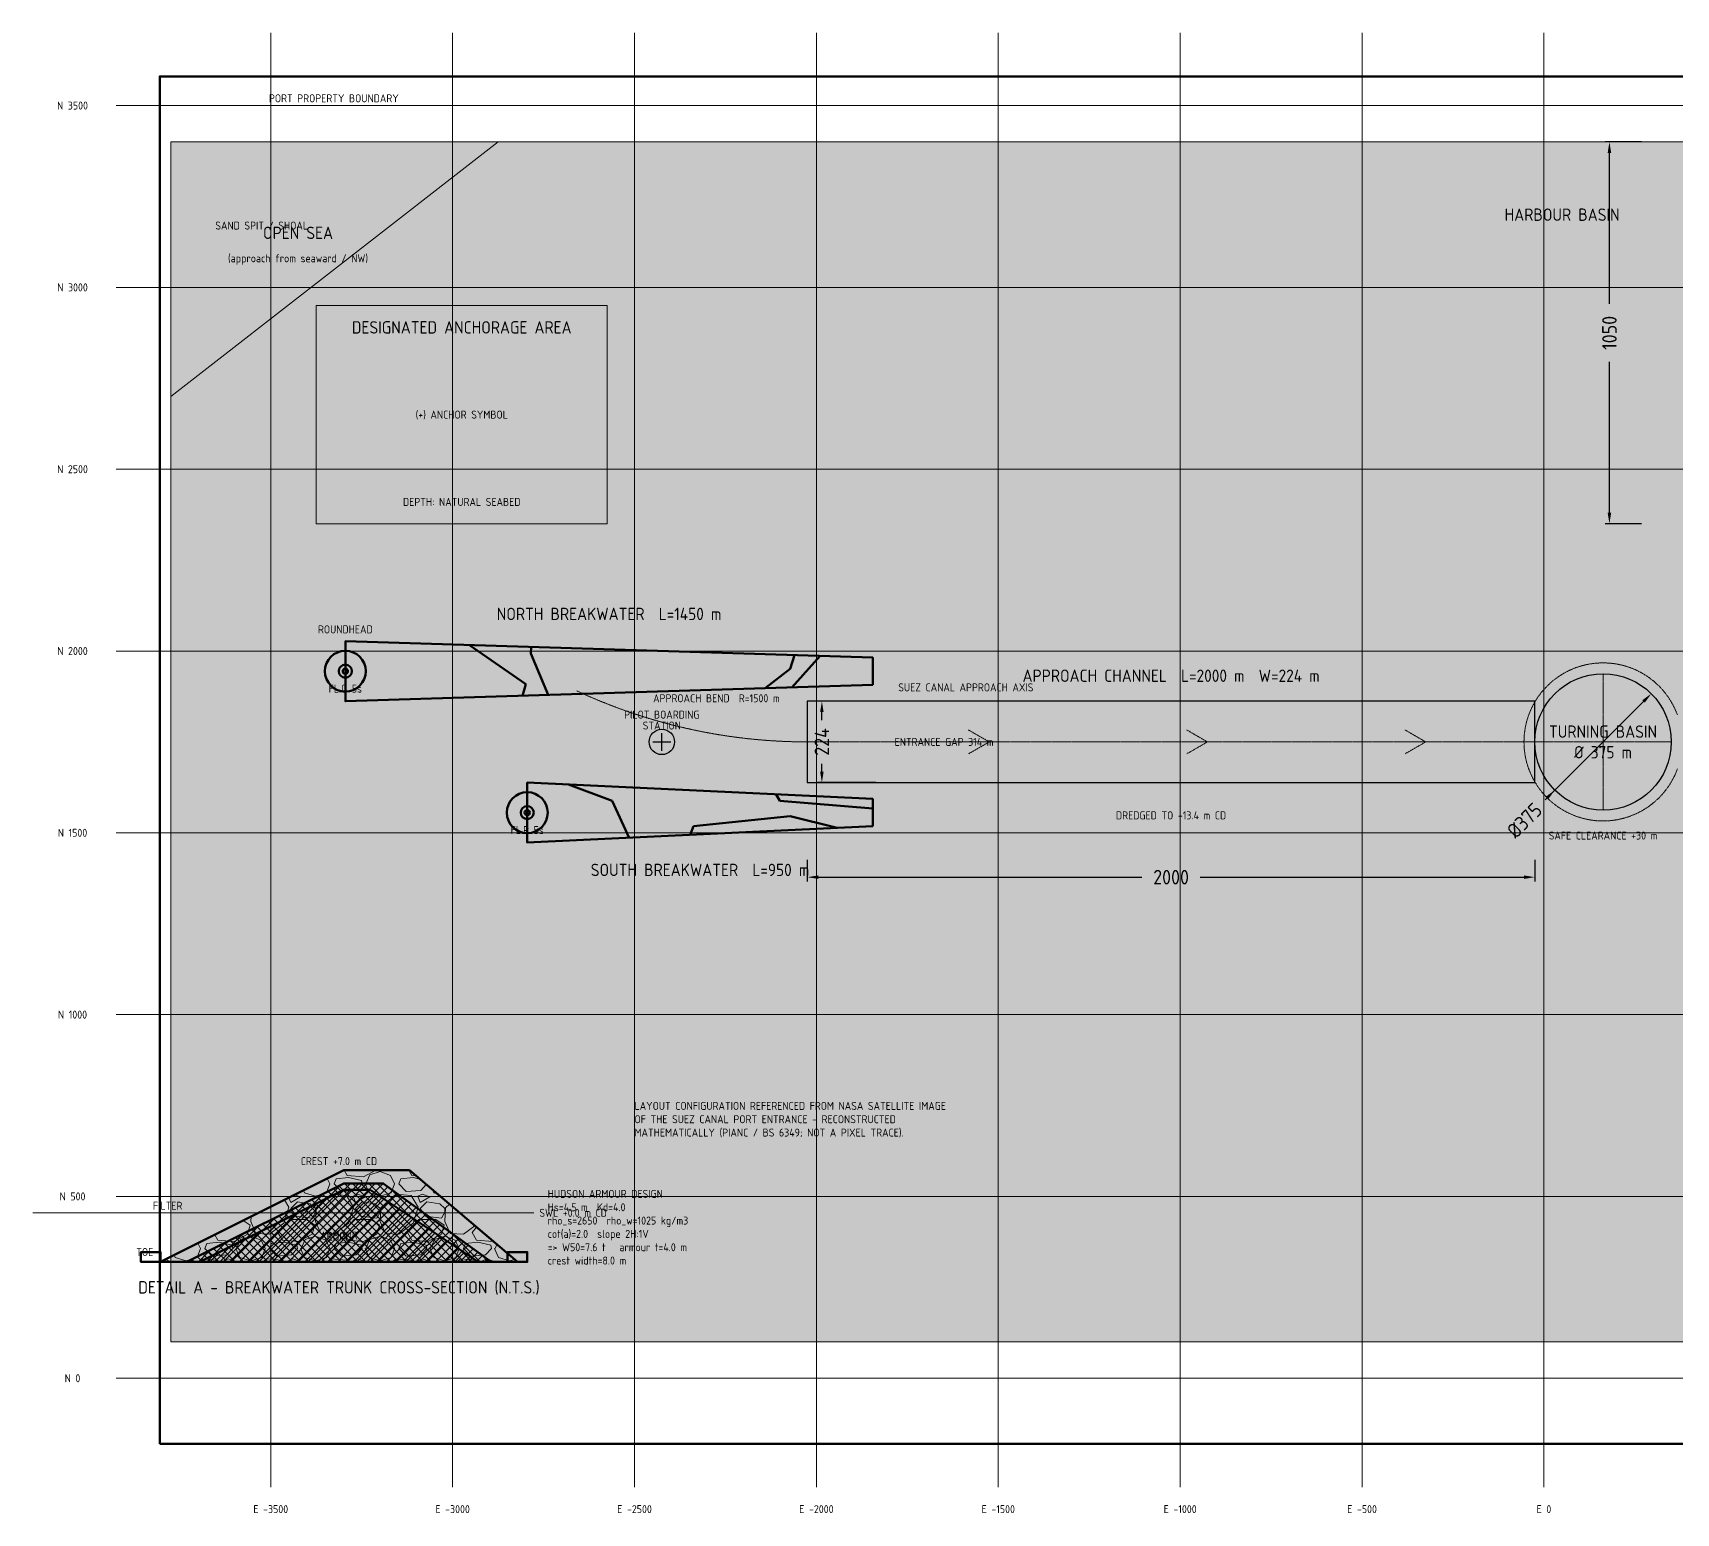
# Model space of a CAD drawing. Header units: metres. Extents: x -4154 to 4986, y -371 to 3700.
# Drawn here: x -4154 to 363, y -371 to 3700 of the extents above; entities that cross this region are included whole.
import ezdxf
from ezdxf.enums import TextEntityAlignment as Align

# ---------------------------------------------------------------- set-up
doc = ezdxf.new("R2010")
doc.units = ezdxf.units.M
doc.linetypes.add('CENTER2', pattern=[2.541, 1.587, -0.318, 0.318, -0.318])
doc.linetypes.add('DASHED2', pattern=[0.762, 0.635, -0.127])
for name, color, linetype, lineweight in [('BOUNDARY', 7, 'Continuous', 50), ('BREAKWATER', 32, 'Continuous', 50), ('CENTERLINES', 4, 'CENTER2', 13), ('DIMENSIONS', 1, 'Continuous', 18), ('LAND', 42, 'Continuous', 18), ('TEXT', 7, 'Continuous', 18)]:
    doc.layers.add(name, color=color, linetype=linetype, lineweight=lineweight)
for name, color, linetype, lineweight, transparency in [('CHANNEL', 150, 'Continuous', 25, 0.3), ('GRID', 8, 'DASHED2', 9, 0.8), ('HATCH', 250, 'Continuous', 13, 0.65), ('TURNING_BASIN', 151, 'Continuous', 25, 0.3), ('WATER', 140, 'Continuous', 18, 0.55)]:
    doc.layers.add(name, color=color, linetype=linetype, lineweight=lineweight, transparency=transparency)
doc.styles.add('PORT_TXT', font='isocp.shx')
doc.dimstyles.new('PORT', dxfattribs={"dimtxt": 40, "dimasz": 30, "dimexe": 12, "dimexo": 12, "dimgap": 8, "dimtad": 1, "dimdec": 1, "dimtxsty": 'PORT_TXT', "dimcen": 2.5, "dimazin": 3, "dimtfac": 1, "dimtmove": 0, "dimatfit": 3, "dimarcsym": 0})

# ---------------------------------------------------------------- blocks, each defined once
blk = doc.blocks.new('_CLOSEDFILLED')
at = {"color": 0, "linetype": 'ByBlock'}
blk.add_solid([(-1, 0.16), (0, 0), (-1, -0.16)], dxfattribs=at)
blk = doc.blocks.new('*D3')
at = {"transparency": 16777216}
for p, q in [((-1837, 1862), (-1997, 1862)), ((-1985, 1810), (-1985, 1832)), ((-1985, 1668), (-1985, 1690)), ((-1837, 1638), (-1997, 1638))]:
    blk.add_line(p, q, dxfattribs=at)
at = {"layer": 'Defpoints', "transparency": 16777216}
for p in [(-1825, 1862), (-1985, 1638), (-1825, 1638)]:
    blk.add_point(p, dxfattribs=at)
at = {"layer": 'DIMENSIONS', "transparency": 16777216, "xscale": 30, "yscale": 30}
for p, rotation in [((-1985, 1862), 90), ((-1985, 1638), 270)]:
    blk.add_blockref('_CLOSEDFILLED', p, dxfattribs=dict(at, rotation=rotation))
at = {"layer": 'DIMENSIONS', "transparency": 16777216, "insert": (-1985, 1750), "char_height": 40, "attachment_point": 5, "rotation": 90, "style": 'PORT_TXT'}
blk.add_mtext('224', dxfattribs=at)
blk = doc.blocks.new('*D4')
at = {"transparency": 16777216}
for p, q in [((-2025, 1426), (-2025, 1366)), ((-25, 1426), (-25, 1366)), ((-1995, 1378), (-1105, 1378)), ((-945, 1378), (-55, 1378))]:
    blk.add_line(p, q, dxfattribs=at)
at = {"layer": 'Defpoints', "transparency": 16777216}
for p in [(-2025, 1438), (-25, 1438), (-2025, 1378)]:
    blk.add_point(p, dxfattribs=at)
at = {"layer": 'DIMENSIONS', "transparency": 16777216, "xscale": 30, "yscale": 30, "rotation": 180}
blk.add_blockref('_CLOSEDFILLED', (-2025, 1378), dxfattribs=at)
at = {"layer": 'DIMENSIONS', "transparency": 16777216, "xscale": 30, "yscale": 30}
blk.add_blockref('_CLOSEDFILLED', (-25, 1378), dxfattribs=at)
at = {"layer": 'DIMENSIONS', "transparency": 16777216, "insert": (-1025, 1378), "char_height": 40, "attachment_point": 5, "style": 'PORT_TXT'}
blk.add_mtext('2000', dxfattribs=at)
blk = doc.blocks.new('*D5')
at = {"transparency": 16777216}
for p, q in [((8.7, 1596.2), (273.9, 1861.4)), ((3, 1590.5), (8.7, 1596.2))]:
    blk.add_line(p, q, dxfattribs=at)
at = {"layer": 'Defpoints', "transparency": 16777216}
for p in [(162.5, 1750), (29.9, 1617.4)]:
    blk.add_point(p, dxfattribs=at)
at = {"layer": 'DIMENSIONS', "transparency": 16777216, "xscale": 30, "yscale": 30, "rotation": 45.00000000000003}
for p in [(295.1, 1882.6), (29.9, 1617.4)]:
    blk.add_blockref('_CLOSEDFILLED', p, dxfattribs=at)
at = {"layer": 'DIMENSIONS', "transparency": 16777216, "insert": (-53.5, 1534), "char_height": 40, "attachment_point": 5, "rotation": 45, "style": 'PORT_TXT'}
blk.add_mtext('%%c375', dxfattribs=at)
blk = doc.blocks.new('*D8')
at = {"transparency": 16777216}
for p, q in [((268, 3400), (168, 3400)), ((180, 2955), (180, 3370)), ((180, 2380), (180, 2795)), ((268, 2350), (168, 2350))]:
    blk.add_line(p, q, dxfattribs=at)
at = {"layer": 'Defpoints', "transparency": 16777216}
for p in [(280, 3400), (180, 2350), (280, 2350)]:
    blk.add_point(p, dxfattribs=at)
at = {"layer": 'DIMENSIONS', "transparency": 16777216, "xscale": 30, "yscale": 30}
for p, rotation in [((180, 3400), 90), ((180, 2350), 270)]:
    blk.add_blockref('_CLOSEDFILLED', p, dxfattribs=dict(at, rotation=rotation))
at = {"layer": 'DIMENSIONS', "transparency": 16777216, "insert": (180, 2875), "char_height": 40, "attachment_point": 5, "rotation": 90, "style": 'PORT_TXT'}
blk.add_mtext('1050', dxfattribs=at)

msp = doc.modelspace()

# ---------------------------------------------------------------- hatches: boundary and pattern name
at = {"layer": 'BREAKWATER', "true_color": 0x78787c}
h = msp.add_hatch(color=8, dxfattribs=at)
h.dxf.hatch_style = 1
h.paths.add_polyline_path([(-1845, 1907), (-1845, 1982), (-3295, 2027), (-3295, 1862)])
at = {"layer": 'BREAKWATER'}
h = msp.add_hatch(dxfattribs=at)
h.set_pattern_fill('GRAVEL', scale=55)
h.paths.add_polyline_path([(-1845, 1907), (-1845, 1982), (-3295, 2027), (-3295, 1862)])
at = {"layer": 'BREAKWATER', "true_color": 0x78787c}
h = msp.add_hatch(color=8, dxfattribs=at)
h.dxf.hatch_style = 1
h.paths.add_polyline_path([(-1845, 1518), (-1845, 1593), (-2795, 1638), (-2795, 1473)])
at = {"layer": 'BREAKWATER'}
h = msp.add_hatch(dxfattribs=at)
h.set_pattern_fill('GRAVEL', scale=55)
h.paths.add_polyline_path([(-1845, 1518), (-1845, 1593), (-2795, 1638), (-2795, 1473)])
at = {"layer": 'CHANNEL', "true_color": 0x78b2d4}
h = msp.add_hatch(color=143, dxfattribs=at)
h.dxf.hatch_style = 1
h.paths.add_polyline_path([(-2025, 1638), (-25, 1638), (-25, 1862), (-2025, 1862)])
at = {"layer": 'HATCH'}
h = msp.add_hatch(dxfattribs=at)
h.set_pattern_fill('GRAVEL', scale=7)
h.paths.add_polyline_path([(-3803, 320), (-2822, 320), (-3119, 572), (-3299, 572)])
h = msp.add_hatch(dxfattribs=at)
h.set_pattern_fill('ANSI37', scale=5)
h.paths.add_polyline_path([(-3731, 320), (-2894, 320), (-3191, 536), (-3299, 536)])
h = msp.add_hatch(dxfattribs=at)
h.set_pattern_fill('ANSI31', scale=6)
h.paths.add_polyline_path([(-3695, 320), (-2930, 320), (-3227, 518), (-3299, 518)])
at = {"layer": 'LAND', "true_color": 0xdecd9e}
h = msp.add_hatch(color=9, dxfattribs=at)
h.dxf.hatch_style = 1
h.paths.add_polyline_path([(-3775, 3400), (-2875, 3400), (-3775, 2700)])
at = {"layer": 'TURNING_BASIN', "true_color": 0x78b2d4}
h = msp.add_hatch(color=143, dxfattribs=at)
h.dxf.hatch_style = 1
h.paths.add_polyline_path([(350, 1750), (349.29, 1766.34), (347.15, 1782.56), (343.61, 1798.53), (338.69, 1814.13), (332.43, 1829.24), (324.88, 1843.75), (316.09, 1857.55), (306.13, 1870.52), (295.08, 1882.58), (283.02, 1893.63), (270.05, 1903.59), (256.25, 1912.38), (241.74, 1919.93), (226.63, 1926.19), (211.03, 1931.11), (195.06, 1934.65), (178.84, 1936.79), (162.5, 1937.5), (146.16, 1936.79), (129.94, 1934.65), (113.97, 1931.11), (98.37, 1926.19), (83.26, 1919.93), (68.75, 1912.38), (54.95, 1903.59), (41.98, 1893.63), (29.92, 1882.58), (18.87, 1870.52), (8.91, 1857.55), (0.12, 1843.75), (-7.43, 1829.24), (-13.69, 1814.13), (-18.61, 1798.53), (-22.15, 1782.56), (-24.29, 1766.34), (-25, 1750), (-24.29, 1733.66), (-22.15, 1717.44), (-18.61, 1701.47), (-13.69, 1685.87), (-7.43, 1670.76), (0.12, 1656.25), (8.91, 1642.45), (18.87, 1629.48), (29.92, 1617.42), (41.98, 1606.37), (54.95, 1596.41), (68.75, 1587.62), (83.26, 1580.07), (98.37, 1573.81), (113.97, 1568.89), (129.94, 1565.35), (146.16, 1563.21), (162.5, 1562.5), (178.84, 1563.21), (195.06, 1565.35), (211.03, 1568.89), (226.63, 1573.81), (241.74, 1580.07), (256.25, 1587.62), (270.05, 1596.41), (283.02, 1606.37), (295.08, 1617.42), (306.13, 1629.48), (316.09, 1642.45), (324.88, 1656.25), (332.43, 1670.76), (338.69, 1685.87), (343.61, 1701.47), (347.15, 1717.44), (349.29, 1733.66)])
at = {"layer": 'WATER', "true_color": 0xb3d6ea}
h = msp.add_hatch(color=254, dxfattribs=at)
h.dxf.hatch_style = 1
h.paths.add_polyline_path([(-3775, 100), (400, 100), (400, 3400), (-3775, 3400)])

# ---------------------------------------------------------------- linework, layer by layer
at = {"layer": 'BOUNDARY'}
msp.add_lwpolyline([(-3805, -180), (4780, -180), (4780, 3580), (-3805, 3580)], close=True, dxfattribs=at)
at = {"layer": 'BREAKWATER'}
for points in [[(-1845, 1907), (-1845, 1982), (-3295, 2027), (-3295, 1862)], [(-1845, 1518), (-1845, 1593), (-2795, 1638), (-2795, 1473)], [(-3803, 320), (-2822, 320), (-3119, 572), (-3299, 572)], [(-3731, 320), (-2894, 320), (-3191, 536), (-3299, 536)], [(-3695, 320), (-2930, 320), (-3227, 518), (-3299, 518)], [(-3803, 320), (-3857, 320), (-3857, 347), (-3803, 347)], [(-2849, 320), (-2795, 320), (-2795, 347), (-2849, 347)]]:
    msp.add_lwpolyline(points, close=True, dxfattribs=at)
for centre, radius in [((-3295, 1944.5), 56.25), ((-3295, 1944.5), 18), ((-3295, 1944.5), 7.2), ((-2795, 1555.5), 56.25), ((-2795, 1555.5), 18), ((-2795, 1555.5), 7.2)]:
    msp.add_circle(centre, radius, dxfattribs=at)
at = {"layer": 'CENTERLINES', "linetype": 'CENTER2'}
for p, q in [((162.5, 1562.5), (162.5, 1937.5)), ((-2025, 1750), (-25, 1750)), ((-25, 1750), (350, 1750))]:
    msp.add_line(p, q, dxfattribs=at)
at = {"layer": 'CENTERLINES'}
for p, q in [((-1525, 1750), (-1582.16, 1783)), ((-925, 1750), (-982.16, 1783)), ((-325, 1750), (-382.16, 1783)), ((-1591, 1750), (-1525, 1750)), ((-1525, 1750), (-1582.16, 1717)), ((-991, 1750), (-925, 1750)), ((-925, 1750), (-982.16, 1717)), ((-391, 1750), (-325, 1750)), ((-325, 1750), (-382.16, 1717))]:
    msp.add_line(p, q, dxfattribs=at)
for points in [[(366.88, 1824.39), (359.62, 1841.92), (350.86, 1858.75), (340.67, 1874.75), (329.11, 1889.81), (316.3, 1903.8), (302.31, 1916.61), (287.25, 1928.17), (271.25, 1938.36), (254.42, 1947.12), (236.89, 1954.38), (218.79, 1960.09), (200.27, 1964.2), (181.46, 1966.67), (162.5, 1967.5), (143.54, 1966.67), (124.73, 1964.2), (106.21, 1960.09), (88.11, 1954.38), (70.58, 1947.12), (53.75, 1938.36), (37.75, 1928.17), (22.69, 1916.61), (8.7, 1903.8), (-4.11, 1889.81), (-15.67, 1874.75), (-25.86, 1858.75), (-34.62, 1841.92), (-41.88, 1824.39), (-47.59, 1806.29), (-51.7, 1787.77), (-54.17, 1768.96), (-55, 1750), (-54.17, 1731.04), (-51.7, 1712.23), (-47.59, 1693.71), (-41.88, 1675.61), (-34.62, 1658.08), (-25.86, 1641.25), (-15.67, 1625.25), (-4.11, 1610.19), (8.7, 1596.2), (22.69, 1583.39), (37.75, 1571.83), (53.75, 1561.64), (70.58, 1552.88), (88.11, 1545.62), (106.21, 1539.91), (124.73, 1535.8), (143.54, 1533.33), (162.5, 1532.5), (181.46, 1533.33), (200.27, 1535.8), (218.79, 1539.91), (236.89, 1545.62), (254.42, 1552.88), (271.25, 1561.64), (287.25, 1571.83), (302.31, 1583.39), (316.3, 1596.2), (329.11, 1610.19), (340.67, 1625.25), (350.86, 1641.25), (359.62, 1658.08), (366.88, 1675.61)], [(-2025, 1750), (-2041.36, 1750.09), (-2057.72, 1750.36), (-2074.08, 1750.8), (-2090.43, 1751.43), (-2106.77, 1752.23), (-2123.1, 1753.21), (-2139.43, 1754.37), (-2155.73, 1755.71), (-2172.03, 1757.22), (-2188.3, 1758.92), (-2204.56, 1760.79), (-2220.79, 1762.83), (-2237, 1765.06), (-2253.19, 1767.46), (-2269.34, 1770.04), (-2285.47, 1772.79), (-2301.57, 1775.72), (-2317.64, 1778.82), (-2333.67, 1782.1), (-2349.66, 1785.56), (-2365.61, 1789.18), (-2381.53, 1792.99), (-2397.4, 1796.96), (-2413.23, 1801.11), (-2429.01, 1805.43), (-2444.74, 1809.93), (-2460.43, 1814.59), (-2476.06, 1819.42), (-2491.64, 1824.43), (-2507.16, 1829.6), (-2522.62, 1834.95), (-2538.03, 1840.46), (-2553.38, 1846.14), (-2568.66, 1851.99), (-2583.87, 1858), (-2599.03, 1864.18), (-2614.11, 1870.52), (-2629.12, 1877.03), (-2644.06, 1883.7), (-2658.93, 1890.54)]]:
    msp.add_lwpolyline(points, dxfattribs=at)
at = {"layer": 'CHANNEL'}
for p, q in [((-2425, 1725.5), (-2425, 1774.5)), ((-2449.5, 1750), (-2400.5, 1750))]:
    msp.add_line(p, q, dxfattribs=at)
msp.add_lwpolyline([(-2025, 1638), (-25, 1638), (-25, 1862), (-2025, 1862)], close=True, dxfattribs=at)
msp.add_circle((-2425, 1750), 35, dxfattribs=at)
at = {"layer": 'GRID'}
for p, q in [((-3500, -300), (-3500, 3700)), ((-3000, -300), (-3000, 3700)), ((-2500, -300), (-2500, 3700)), ((-2000, -300), (-2000, 3700)), ((-1500, -300), (-1500, 3700)), ((-1000, -300), (-1000, 3700)), ((-500, -300), (-500, 3700)), ((0, -300), (0, 3700)), ((-3925, 3500), (4900, 3500)), ((-3925, 3000), (4900, 3000)), ((-3925, 2500), (4900, 2500)), ((-3925, 2000), (4900, 2000)), ((-3925, 1500), (4900, 1500)), ((-3925, 1000), (4900, 1000)), ((-3925, 500), (4900, 500)), ((-3925, 0), (4900, 0))]:
    msp.add_line(p, q, dxfattribs=at)
at = {"layer": 'LAND'}
msp.add_lwpolyline([(-3775, 3400), (-2875, 3400), (-3775, 2700)], close=True, dxfattribs=at)
at = {"layer": 'TURNING_BASIN'}
msp.add_circle((162.5, 1750), 187.5, dxfattribs=at)
at = {"layer": 'WATER', "linetype": 'DASHED2'}
msp.add_line((-4154, 455), (-2777, 455), dxfattribs=at)
at = {"layer": 'WATER'}
for points in [[(-3775, 100), (400, 100), (400, 3400), (-3775, 3400)], [(-3375, 2350), (-2575, 2350), (-2575, 2950), (-3375, 2950)]]:
    msp.add_lwpolyline(points, close=True, dxfattribs=at)

# ---------------------------------------------------------------- texts
at = {"layer": 'BOUNDARY', "style": 'PORT_TXT'}
msp.add_text('PORT PROPERTY BOUNDARY', height=22, dxfattribs=at).set_placement((-3505, 3520), align=Align.MIDDLE_LEFT)
at = {"layer": 'BREAKWATER', "style": 'PORT_TXT'}
for s, height, p in [('NORTH BREAKWATER  L=1450 m', 34, (-2570, 2102)), ('ROUNDHEAD', 22, (-3295, 2059.5)), ('FL.G 5s', 22, (-3295, 1896.5)), ('FL.R 5s', 22, (-2795, 1507.5)), ('SOUTH BREAKWATER  L=950 m', 34, (-2320, 1398)), ('CREST +7.0 m CD', 22, (-3312.5, 597)), ('ARMOUR', 22, (-3312.5, 392)), ('CORE', 22, (-3312.5, 389.3))]:
    msp.add_text(s, height=height, dxfattribs=at).set_placement(p, align=Align.MIDDLE_CENTER)
msp.add_text('ENTRANCE GAP 314 m', height=22, dxfattribs=at).set_placement((-1785, 1750), align=Align.MIDDLE_LEFT)
for s, p in [('FILTER', (-3743, 474.44)), ('TOE', (-3823, 347))]:
    msp.add_text(s, height=22, dxfattribs=at).set_placement(p, align=Align.MIDDLE_RIGHT)
at = {"layer": 'CENTERLINES', "style": 'PORT_TXT'}
msp.add_text('SUEZ CANAL APPROACH AXIS', height=22, dxfattribs=at).set_placement((-1775, 1900), align=Align.MIDDLE_LEFT)
at = {"layer": 'CHANNEL', "style": 'PORT_TXT'}
for s, height, p in [('APPROACH CHANNEL  L=2000 m  W=224 m', 34, (-1025, 1932)), ('APPROACH BEND  R=1500 m', 22, (-2275, 1870)), ('PILOT BOARDING', 22, (-2425, 1825)), ('STATION', 22, (-2425, 1795)), ('DREDGED TO -13.4 m CD', 22, (-1025, 1548))]:
    msp.add_text(s, height=height, dxfattribs=at).set_placement(p, align=Align.MIDDLE_CENTER)
at = {"layer": 'GRID', "style": 'PORT_TXT'}
for s, p in [('N 3500', (-4045, 3500)), ('N 3000', (-4045, 3000)), ('N 2500', (-4045, 2500)), ('N 2000', (-4045, 2000)), ('N 1500', (-4045, 1500)), ('N 1000', (-4045, 1000)), ('N 500', (-4045, 500)), ('N 0', (-4045, 0)), ('E -3500', (-3500, -360)), ('E -3000', (-3000, -360)), ('E -2500', (-2500, -360)), ('E -2000', (-2000, -360)), ('E -1500', (-1500, -360)), ('E -1000', (-1000, -360)), ('E -500', (-500, -360)), ('E 0', (0, -360))]:
    msp.add_text(s, height=22, dxfattribs=at).set_placement(p, align=Align.MIDDLE_CENTER)
at = {"layer": 'LAND', "style": 'PORT_TXT'}
msp.add_text('SAND SPIT / SHOAL', height=22, dxfattribs=at).set_placement((-3525, 3170), align=Align.MIDDLE_CENTER)
at = {"layer": 'TEXT', "style": 'PORT_TXT'}
msp.add_text('DETAIL A - BREAKWATER TRUNK CROSS-SECTION (N.T.S.)', height=34, dxfattribs=at).set_placement((-3312.5, 250), align=Align.MIDDLE_CENTER)
at = {"layer": 'TEXT', "char_height": 22, "attachment_point": 1, "style": 'PORT_TXT'}
for s, insert, width in [('LAYOUT CONFIGURATION REFERENCED FROM NASA SATELLITE IMAGE\\POF THE SUEZ CANAL PORT ENTRANCE - RECONSTRUCTED\\PMATHEMATICALLY (PIANC / BS 6349; NOT A PIXEL TRACE).', (-2500, 760), 1450), ('HUDSON ARMOUR DESIGN\\PHs=4.5 m  Kd=4.0\\Prho_s=2650  rho_w=1025 kg/m3\\Pcot(a)=2.0  slope 2H:1V\\P=> W50=7.6 t   armour t=4.0 m\\Pcrest width=8.0 m', (-2738.75, 518), 688.5)]:
    msp.add_mtext(s, dxfattribs=dict(at, insert=insert, width=width))
at = {"layer": 'TURNING_BASIN', "style": 'PORT_TXT'}
msp.add_text('SAFE CLEARANCE +30 m', height=22, dxfattribs=at).set_placement((162.5, 1492.5), align=Align.MIDDLE_CENTER)
at = {"layer": 'TURNING_BASIN', "insert": (162.5, 1750), "char_height": 34, "attachment_point": 5, "style": 'PORT_TXT'}
msp.add_mtext('TURNING BASIN\\PØ 375 m', dxfattribs=at)
at = {"layer": 'WATER', "style": 'PORT_TXT'}
for s, height, p in [('HARBOUR BASIN', 34, (50, 3200)), ('OPEN SEA', 34, (-3425, 3150)), ('(approach from seaward / NW)', 22, (-3425, 3080)), ('DESIGNATED ANCHORAGE AREA', 34, (-2975, 2890)), ('(+) ANCHOR SYMBOL', 22, (-2975, 2650)), ('DEPTH: NATURAL SEABED', 22, (-2975, 2410))]:
    msp.add_text(s, height=height, dxfattribs=at).set_placement(p, align=Align.MIDDLE_CENTER)
msp.add_text('SWL +0.0 m CD', height=22, dxfattribs=at).set_placement((-2761.7, 455), align=Align.MIDDLE_LEFT)

# ---------------------------------------------------------------- dimensions: what is measured, and where the dimension line sits
at = {"layer": 'DIMENSIONS'}
for base, p1, p2, picture, middle in [((180, 2350), (280, 2350), (280, 3400), '*D8', (180, 2875)), ((-1985, 1638), (-1825, 1638), (-1825, 1862), '*D3', (-1985, 1750))]:
    dim = msp.add_linear_dim(base=base, p1=p1, p2=p2, angle=90, dimstyle='PORT', dxfattribs=at)
    dim.commit()
    dim.dimension.update_dxf_attribs({"geometry": picture, "text_midpoint": middle})
dim = msp.add_diameter_dim_2p(p1=(295.08, 1882.58), p2=(29.92, 1617.42), dimstyle='PORT', dxfattribs=at)
dim.commit()
dim.dimension.update_dxf_attribs({"geometry": '*D5', "text_midpoint": (-53.52, 1533.98)})
dim = msp.add_linear_dim(base=(-2025, 1378), p1=(-2025, 1438), p2=(-25, 1438), dimstyle='PORT', dxfattribs=at)
dim.commit()
dim.dimension.update_dxf_attribs({"geometry": '*D4', "text_midpoint": (-1025, 1378)})

doc.saveas('drawing.dxf')
